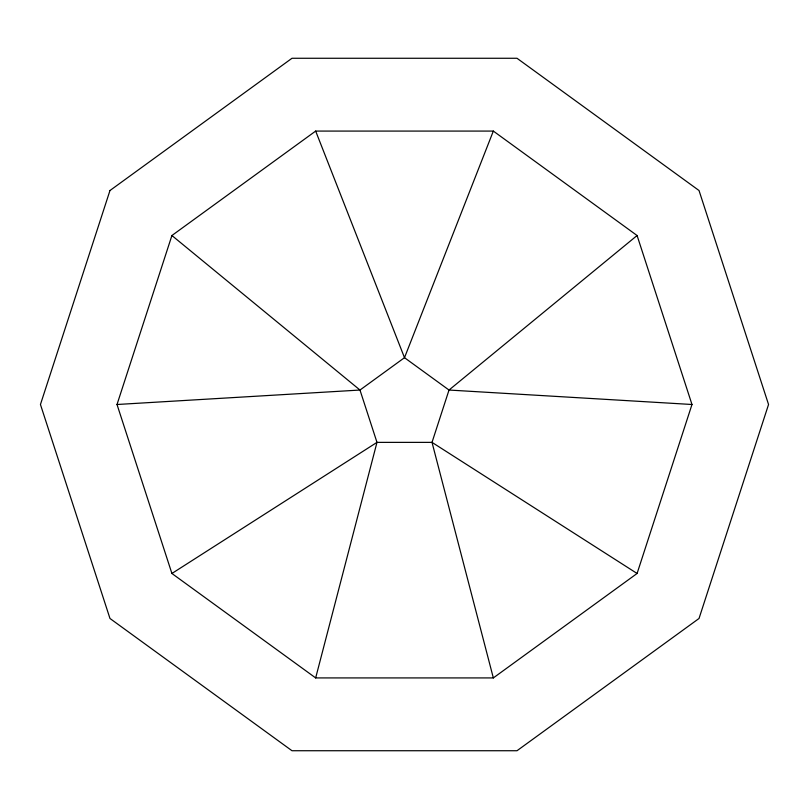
<?xml version="1.0" encoding="UTF-8"?>
<svg xmlns="http://www.w3.org/2000/svg" width="809" height="809" viewBox="0 0 809 809"><rect width="100%" height="100%" fill="white"/><g stroke="black" fill="none" stroke-linecap="round" stroke-linejoin="round"><path stroke-width="1.21" d="M315.662 677.922L376.984 442.371L359.985 390.039L171.912 235.52L315.662 131.078L493.338 131.078L637.087 235.52L691.988 404.5L637.087 573.48L493.338 677.922L315.662 677.922L171.912 573.48L117.012 404.5L171.912 235.52M493.338 131.078L404.5 357.689L359.985 390.039L117.012 404.5M637.087 235.52L449.015 390.039L432.016 442.371L493.338 677.922M171.912 573.48L376.984 442.371L432.016 442.371L637.087 573.48M691.988 404.5L449.015 390.039L404.5 357.689L315.662 131.078M109.973 190.519L40.45 404.5L109.973 618.481L291.998 750.732L517.002 750.732L699.027 618.481L768.55 404.5L699.027 190.519L517.002 58.268L291.998 58.268L109.973 190.519"/></g></svg>
